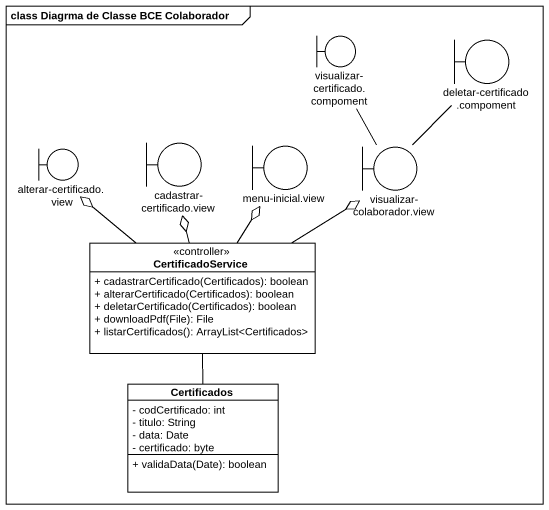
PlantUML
@startuml
mainframe class Diagrma de Classe BCE Colaborador
allowmixing
hide circle
hide empty members
skinparam classAttributeIconSize 0
boundary "visualizar-certificado.compoment" as visualizar_certificado
boundary "deletar-certificado.compoment" as deletar_certificado
boundary "alterar-certificado.view" as alterar_certificado_view
boundary "cadastrar-certificado.view" as cadastrar_certificado_view
boundary "menu-inicial.view" as menu_inicial_view
boundary "visualizar-colaborador.view" as visualizar_colaborador_view
class CertificadoService <<controller>> {
  + cadastrarCertificado(Certificados): boolean
  + alterarCertificado(Certificados): boolean
  + deletarCertificado(Certificados): boolean
  + downloadPdf(File): File
  + listarCertificados(): ArrayList<Certificados>
}
class Certificados {
  - codCertificado: int
  - titulo: String
  - data: Date
  - certificado: byte
  + validaData(Date): boolean
}
visualizar_colaborador_view -up- visualizar_certificado
visualizar_colaborador_view -up- deletar_certificado
CertificadoService -up-o alterar_certificado_view
CertificadoService -up-o cadastrar_certificado_view
CertificadoService -up-o menu_inicial_view
CertificadoService -up-o visualizar_colaborador_view
Certificados -up- CertificadoService
@enduml
